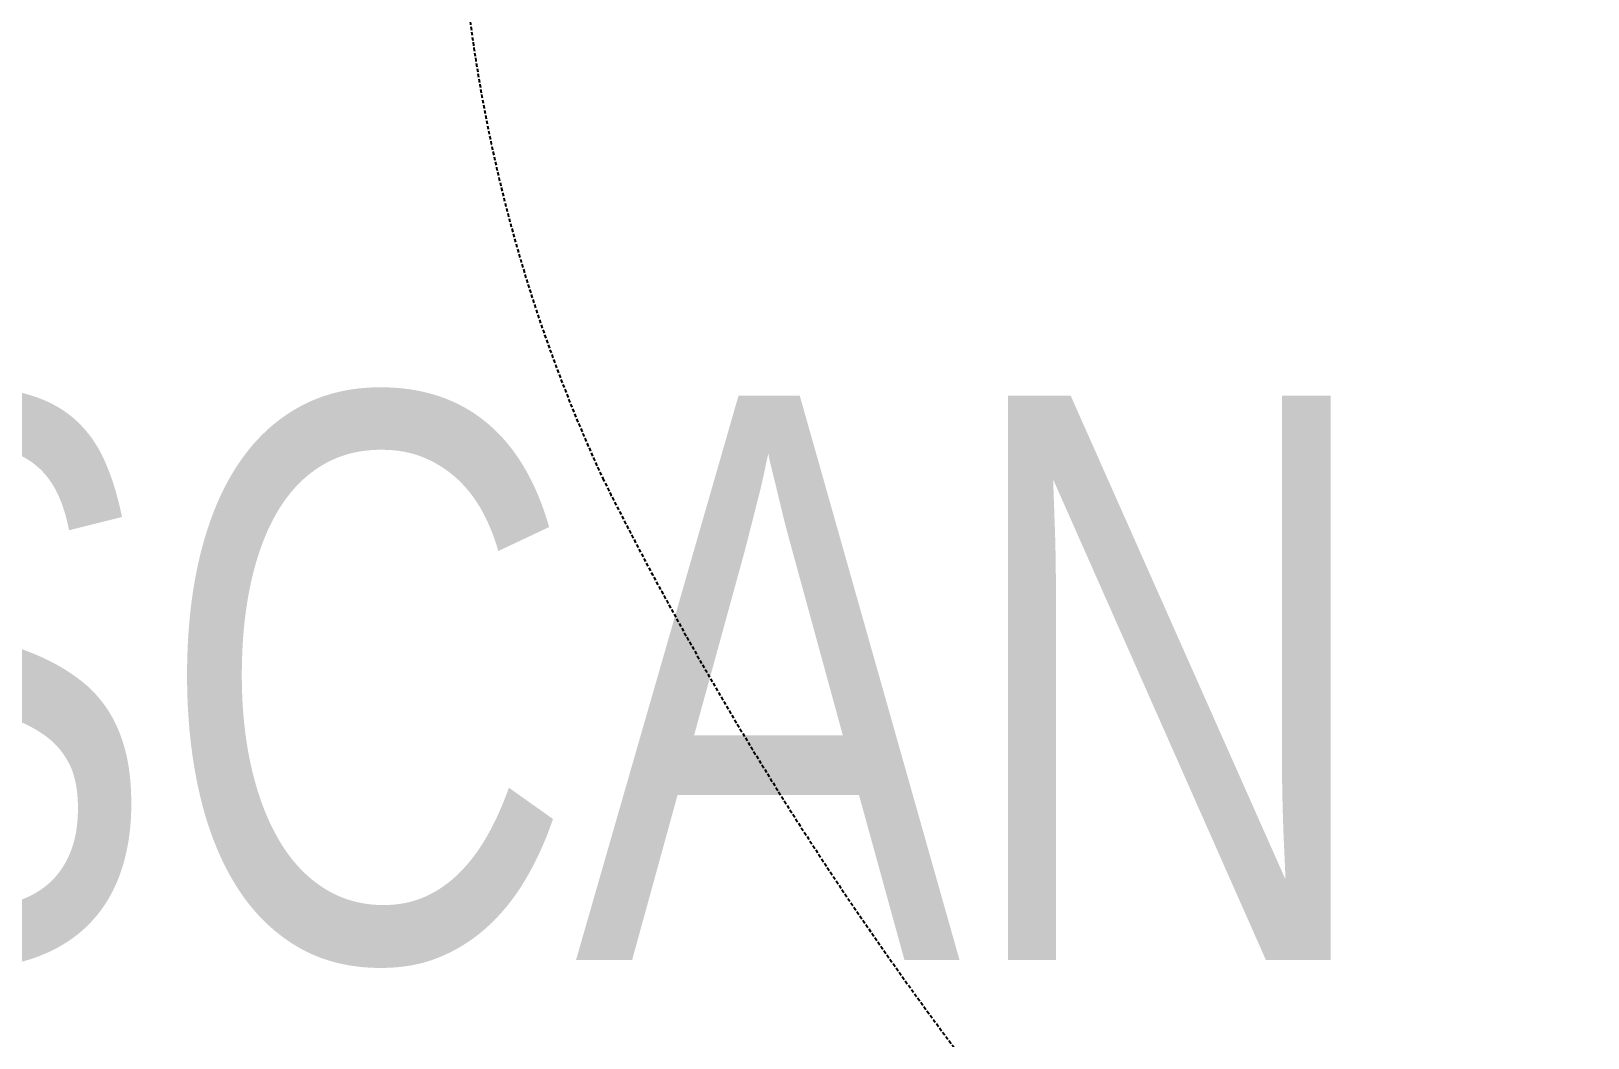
# Model space of a CAD drawing. Header units: millimetres. Extents: x 26027 to 581921, y 7230 to 233891.
# Drawn here: x 453211 to 453763, y 145405 to 145762 of the extents above; entities that cross this region are included whole.
import ezdxf

# ---------------------------------------------------------------- set-up
doc = ezdxf.new("R2010")
doc.units = ezdxf.units.MM
doc.header["$LTSCALE"] = 5
doc.linetypes.add('CACHE', pattern=[0.375, 0.25, -0.125])
doc.layers.add('72_EGR_BASE_TEXT', color=7, linetype='Continuous', lineweight=5)
doc.layers.add('GE-DESIGNER_WARNING', color=1, linetype='Continuous', plot=False)
doc.layers.add('GE-EQUIPMENT_INSERTION', color=140, linetype='Continuous')
doc.layers.add('GE-MM-SCATTER_LINES', color=222, linetype='CACHE')
doc.styles.add('ROMANS', font='romans', dxfattribs={"width": 0.8, "height": 100})
doc.styles.add('X3G_ENTITY_2587EA', font='swisscl.ttf', dxfattribs={"height": 200})
doc.dimstyles.new('100', dxfattribs={"dimscale": 0.8, "dimtxt": 180, "dimasz": 100, "dimexe": 150, "dimexo": 0, "dimgap": 100, "dimtad": 1, "dimtih": 1, "dimtoh": 1, "dimdec": 0, "dimzin": 0, "dimdsep": 46, "dimtxsty": 'ROMANS', "dimblk": 'DOT', "dimcen": 0, "dimclrd": 180, "dimclre": 180, "dimclrt": 180, "dimazin": 0, "dimtfac": 1, "dimtdec": 0, "dimtix": 1, "dimtmove": 2, "dimatfit": 3, "dimldrblk": 'DOT', "dimfxl": 1, "dimtolj": 1, "dimtzin": 0, "dimarcsym": 0})

# ---------------------------------------------------------------- blocks, each defined once
blk = doc.blocks.new('_Dot')
at = {"color": 0, "linetype": 'ByBlock', "lineweight": -2}
blk.add_line((-0.5, 0), (-1, 0), dxfattribs=at)
at = {"color": 0, "linetype": 'ByBlock', "const_width": 0.5}
blk.add_lwpolyline([(-0.25, 0, 1), (0.25, 0, 1)], format="xyb", close=True, dxfattribs=at)
blk = doc.blocks.new('*D478')
at = {"layer": 'DEFPOINTS', "color": 0, "transparency": 16777216}
for p in [(452467.53, 149660.27, 2.36), (454076.96, 142305.27, 2.36), (454076.96, 142305.27)]:
    blk.add_point(p, dxfattribs=at)
at = {"layer": 'GE-DESIGNER_WARNING', "color": 180, "lineweight": -2, "transparency": 16777216}
for p, q in [((452467.53, 149660.27), (454196.96, 149660.27)), ((454076.96, 149580.27), (454076.96, 146112.77)), ((454076.96, 142385.27), (454076.96, 145852.77)), ((454076.96, 142305.27), (454196.96, 142305.27))]:
    blk.add_line(p, q, dxfattribs=at)
at = {"layer": 'GE-DESIGNER_WARNING', "color": 180, "lineweight": -2, "transparency": 16777216, "xscale": 80, "yscale": 80, "zscale": 80}
for p, rotation in [((454076.96, 149660.27), 90), ((454076.96, 142305.27), 270)]:
    blk.add_blockref('_Dot', p, dxfattribs=dict(at, rotation=rotation))
at = {"layer": 'GE-DESIGNER_WARNING', "color": 180, "lineweight": 0, "transparency": 16777216, "insert": (454076.96, 145982.77), "char_height": 100, "attachment_point": 5, "style": 'ROMANS'}
blk.add_mtext('\\A1;7355', dxfattribs=at)
blk = doc.blocks.new('GE-EUR02460')
at = {"layer": 'GE-DESIGNER_WARNING', "linetype": 'CACHE'}
blk.add_lwpolyline([(871.44, -131.49), (1921.44, -131.49, -1.511046), (141.61, 627.42, -0.402138)], format="xyb", dxfattribs=at)
at = {"layer": 'GE-MM-SCATTER_LINES'}
for points in [[(-876.49, 3692.31, -0.056657), (-300.63, 3915.26, -0.064166), (-0.07, 3961.9, -0.064166), (300.49, 3915.26, -0.056657), (876.35, 3692.31, -0.05671), (1477.55, 3276.36, -0.066731), (1876.9, 2809.72, -0.097279), (1968.66, 2530.89, -0.077787), (1905.94, 1991.62, -0.062199), (1419.5, 803.5, -0.017391), (931.65, 0, -0.045456), (1967.68, -837.68, -0.03216), (2657.7, -1614.18, -0.056435), (3119.96, -2375.08, -0.080983), (3302.74, -3019.9, -0.08099), (3294.12, -3308.8, -0.104284), (3173.49, -3515.87, -0.10881), (2769.6, -3749.98, -0.052925), (1939.96, -3915.04, -0.025926), (-0.07, -3987.03, -0.025926), (-1940.1, -3915.04, -0.052925), (-2769.74, -3749.98, -0.10881)], [(-1805.3, -1934.62, 0.086237), (-1469.62, -2176.11, 0.063967), (-827.87, -2352.9, 0.036307), (-0.07, -2409.22, 0.036307), (827.73, -2352.9, 0.063967), (1469.48, -2176.11, 0.086237), (1805.16, -1934.62, 0.130435), (1943.23, -1646.54, 0.077165), (1925.57, -1345.48, 0.085647), (1766.23, -1026.9, 0.041749), (1413.61, -644.22, 0.012361), (759.46, -108.25, -0.002807), (626.61, 0, 0.047008), (971.76, 450.32, 0.040906), (1231.37, 956.98, 0.041082), (1436.03, 1557.85, 0.088425), (1466.62, 1888.64, 0.156282), (1376.85, 2141.05, 0.144993), (1021.44, 2445.04, 0.092539), (462.54, 2639.68, 0.061247), (-0.07, 2681.81, 0.061247), (-462.68, 2639.68, 0.092539), (-1021.58, 2445.04, 0.144993)], [(979.92, 1454.55, -0.08037), (939.07, 1115.68, -0.039275), (755, 569.2, -0.117779), (386.8, 0, 0.049751), (588.87, -183.01, 0.002438), (892.53, -393.76, -0.031823), (1219.15, -618.84, -0.09937)]]:
    blk.add_lwpolyline(points, format="xyb", dxfattribs=at)
blk.add_lwpolyline([(-0.07, -1166.3, 0.055046), (346.73, -1194.1, 0.130885), (633.96, -1122.25, 0.185507), (736.5, -984.92, 0.123784), (733.06, -711.51, 0.078623), (556.34, -341.27, 0.026468), (330.63, -78.16), (257.97, 0, 0.058507), (459.61, 436.9, 0.063282), (537.3, 747.06, 0.205916), (487.07, 1023.17, 0.15871), (313.07, 1176.97, 0.068311), (-0.07, 1219.05, 0.068311), (-313.21, 1176.97, 0.15871), (-487.21, 1023.17, 0.205916), (-537.44, 747.06, 0.063282), (-459.75, 436.9, 0.058507), (-258.11, 0), (-330.77, -78.16, 0.026468), (-556.48, -341.27, 0.078623), (-733.2, -711.51, 0.123784), (-736.64, -984.92, 0.185507), (-634.1, -1122.25, 0.130885), (-346.87, -1194.1, 0.055046)], format="xyb", close=True, dxfattribs=at)

msp = doc.modelspace()

# ---------------------------------------------------------------- texts
at = {"layer": '72_EGR_BASE_TEXT', "insert": (453238.89, 145632.54, 2.36), "char_height": 200, "attachment_point": 2, "style": 'X3G_ENTITY_2587EA'}
msp.add_mtext('CT SCAN', dxfattribs=at)

# ---------------------------------------------------------------- dimensions: what is measured, and where the dimension line sits
at = {"layer": 'GE-DESIGNER_WARNING', "lineweight": 0}
dim = msp.add_linear_dim(base=(454076.96, 142305.27), p1=(452467.53, 149660.27, 2.36), p2=(454076.96, 142305.27, 2.36), angle=90, dimstyle='100', dxfattribs=at)
dim.commit()
dim.dimension.update_dxf_attribs({"geometry": '*D478', "text_midpoint": (454076.96, 145982.77)})

# ---------------------------------------------------------------- next in the draw order: block references
at = {"layer": 'GE-EQUIPMENT_INSERTION', "rotation": 189.9999999999999}
msp.add_blockref('GE-EUR02460', (454259.3, 145029.81), dxfattribs=at)

doc.saveas('drawing.dxf')
